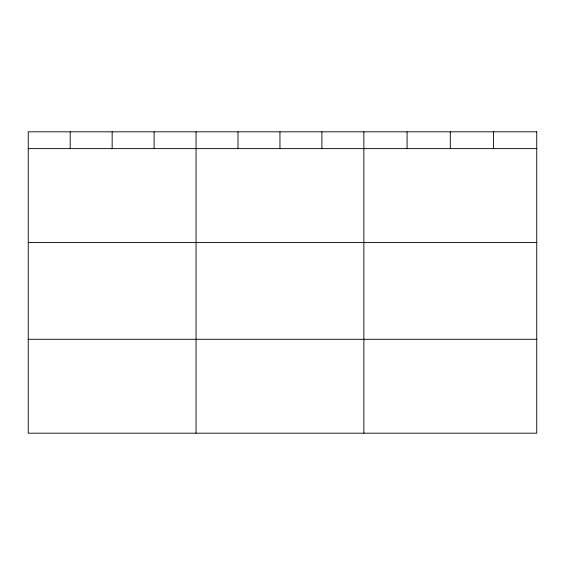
<?xml version="1.0" encoding="UTF-8"?>
<svg xmlns="http://www.w3.org/2000/svg" width="565" height="565" viewBox="0 0 565 565"><rect width="100%" height="100%" fill="white"/><g stroke="black" fill="none" stroke-linecap="round" stroke-linejoin="round"><path stroke-width="0.85" d="M28.25 148.63L536.75 148.63M28.25 242.533L536.75 242.533M28.25 339.283L536.75 339.283M493.527 131.815L493.527 148.63M450.305 131.815L450.305 148.63M407.082 131.815L407.082 148.63M363.86 131.815L363.86 433.186M321.909 131.815L321.909 148.63M279.957 131.815L279.957 148.63M238.006 131.815L238.006 148.63M196.055 131.815L196.055 433.186M154.104 131.815L154.104 148.63M112.153 131.815L112.153 148.63M70.201 131.815L70.201 148.63M536.75 131.815L28.25 131.815L28.25 433.186L536.75 433.186L536.75 131.815"/></g></svg>
